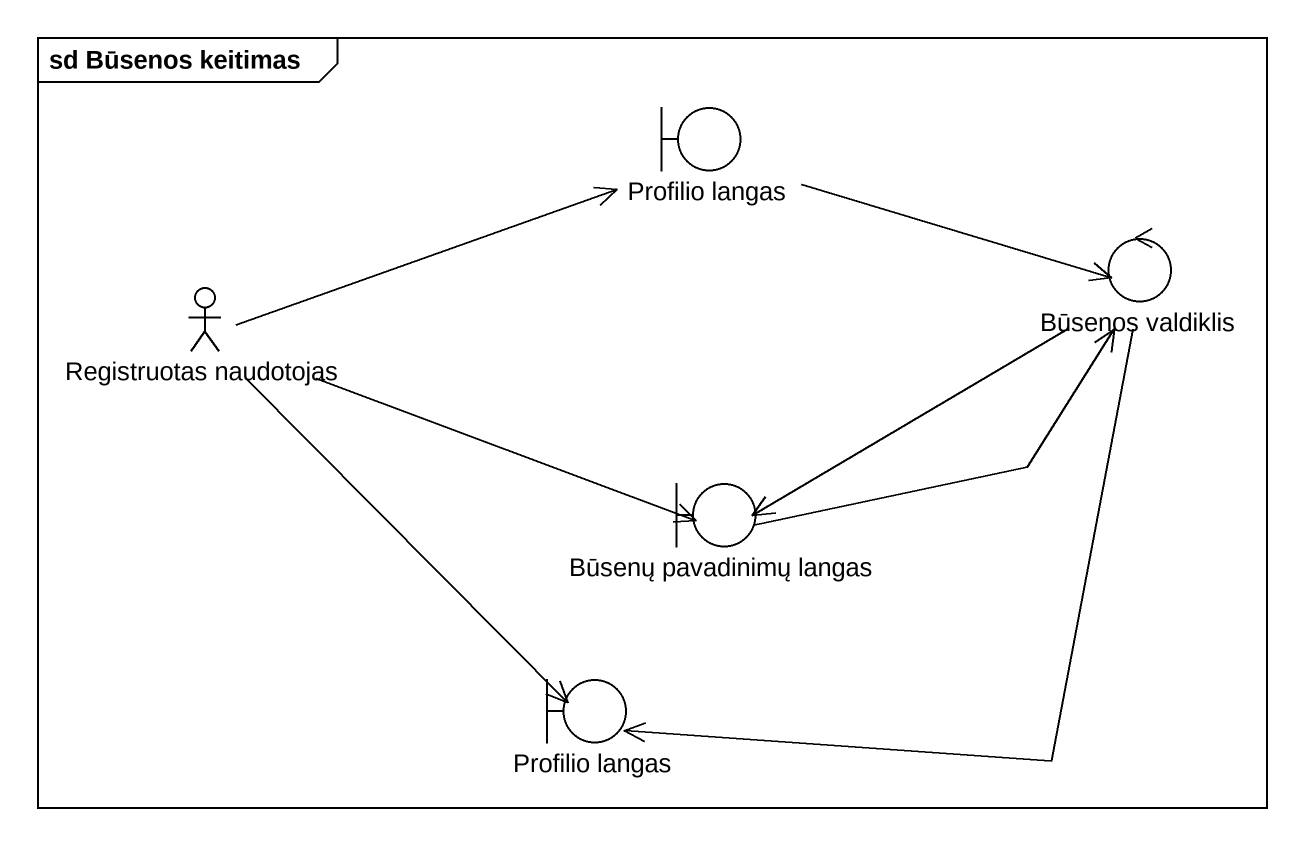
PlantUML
@startuml
mainframe sd Būsenos keitimas
boundary "Profilio langas" as Profilio_langas
control "Būsenos valdiklis" as Būsenos_valdiklis
actor "Registruotas naudotojas" as Registruotas_naudotojas
boundary "Būsenų pavadinimų langas" as Būsenų_pavadinimų_langas
boundary "Profilio langas" as Profilio_langas_2
Profilio_langas -right-> Būsenos_valdiklis
Būsenos_valdiklis -left-> Būsenų_pavadinimų_langas
Būsenos_valdiklis --> Profilio_langas_2
Registruotas_naudotojas -right-> Profilio_langas
Registruotas_naudotojas -right-> Būsenų_pavadinimų_langas
Registruotas_naudotojas --> Profilio_langas_2
Būsenų_pavadinimų_langas -right-> Būsenos_valdiklis
@enduml
